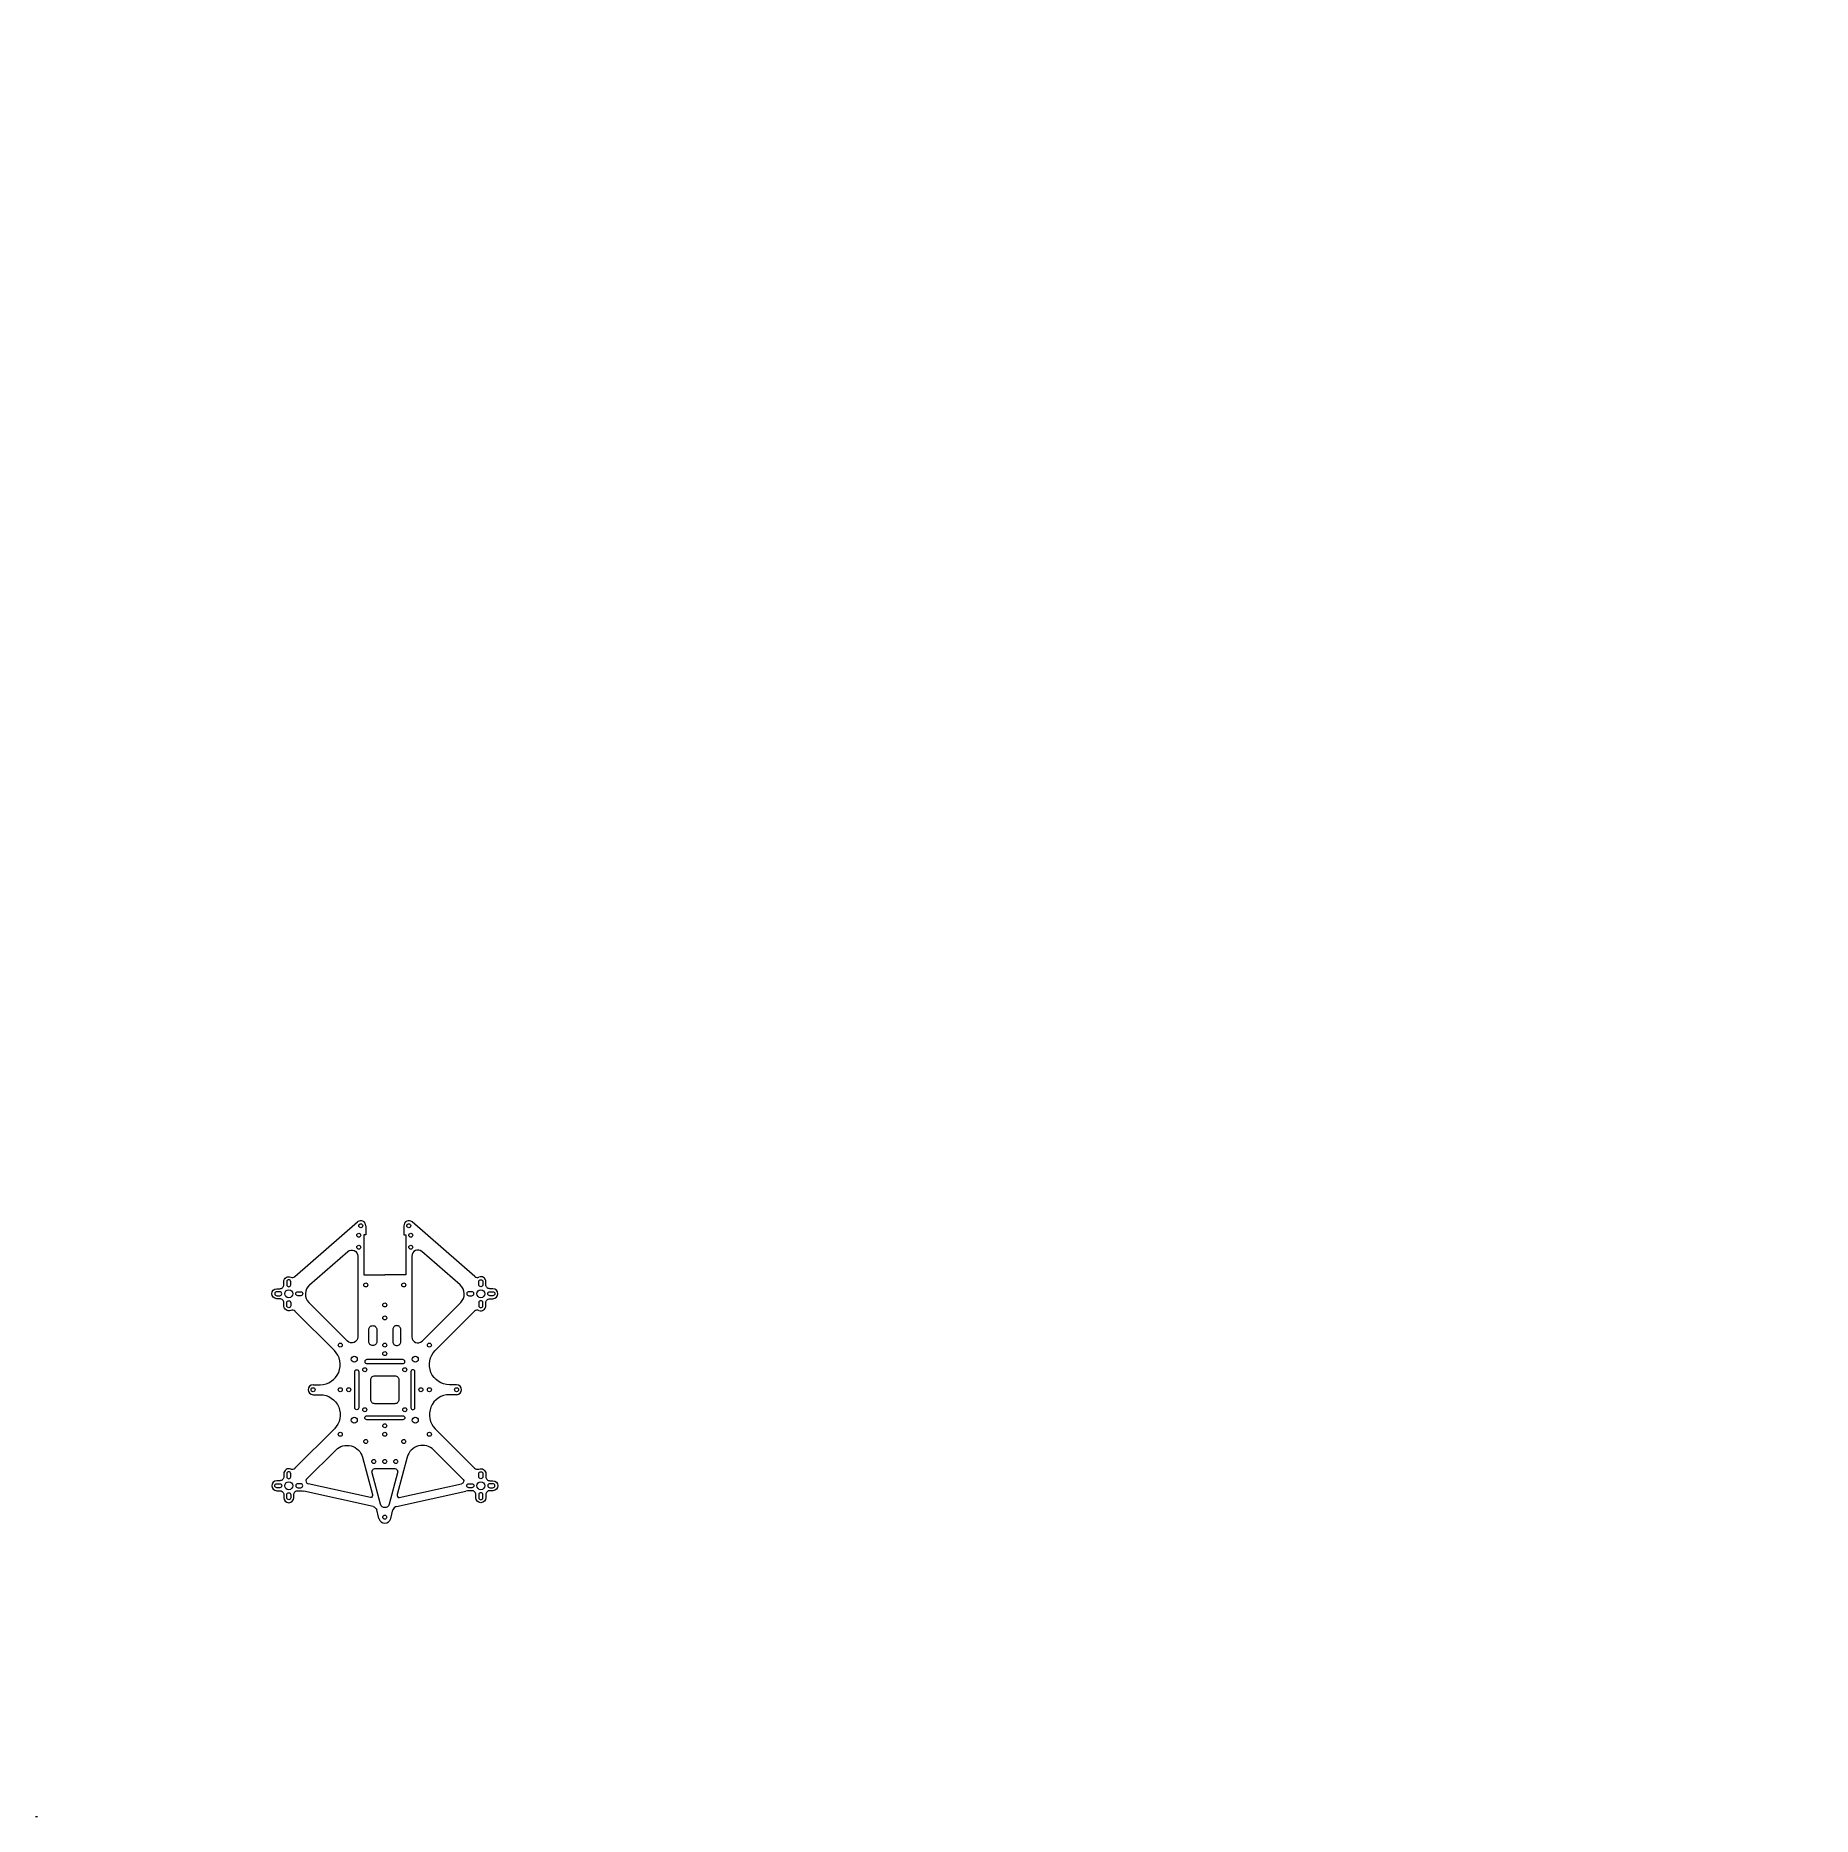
# Model space of a CAD drawing. Header units: millimetres. Extents: x -100 to 3453, y -129 to 1651.
# Drawn here: x -100 to 788, y -129 to 761 of the extents above; entities that cross this region are included whole.
import ezdxf
from ezdxf import colors
from ezdxf.entities.mleader import LeaderData, LeaderLine
from ezdxf.math import Vec2, Vec3

# ---------------------------------------------------------------- set-up
doc = ezdxf.new("R2010")
doc.units = ezdxf.units.MM
doc.styles.get("Standard").update_dxf_attribs({"font": 'arial.ttf'})

# ---------------------------------------------------------------- blocks, each defined once
blk = doc.blocks.new('*U5')
blk.add_circle((0, 0), 1)
blk = doc.blocks.new('*U6')
at = {"color": 0, "linetype": 'ByBlock', "lineweight": -2, "transparency": 16777216}
for p, rotation in [((52.57, 106.4), 90.00000000000001), ((52.57, 61.85), 180), ((97.11, 61.85), 270)]:
    blk.add_blockref('*U5', p, dxfattribs=dict(at, rotation=rotation))
blk.add_blockref('*U5', (97.11, 106.4), dxfattribs=at)
blk = doc.blocks.new('*U8')
blk.add_circle((0, 0), 1)
blk = doc.blocks.new('*U9')
at = {"color": 0, "linetype": 'ByBlock', "lineweight": -2, "transparency": 16777216}
for p, rotation in [((74.84, 106.4), 89.99999999999997), ((52.57, 84.13), 180), ((74.84, 61.85), 269.9999999999999)]:
    blk.add_blockref('*U8', p, dxfattribs=dict(at, rotation=rotation))
blk.add_blockref('*U8', (97.11, 84.13), dxfattribs=at)

msp = doc.modelspace()

# ---------------------------------------------------------------- linework, layer by layer
for p, q in [((71.93, 19.69), (70.77, 24)), ((77.77, 19.76), (78.91, 24))]:
    msp.add_line(p, q)
for points in [[(29.82, 140.71), (61.2, 167.98)], [(65.34, 166.09), (65.34, 161.59), (64.34, 161.59), (64.34, 141.59), (74.84, 141.59)], [(84.34, 166.09), (84.34, 161.59), (85.34, 161.59), (85.34, 141.59), (74.84, 141.59)], [(119.86, 140.71), (88.48, 167.98)], [(67.72, 30.21), (36.46, 37.03)], [(81.96, 30.21), (113.22, 37.03)], [(68.96, 25.8), (34.31, 33.35)], [(80.72, 25.8), (115.37, 33.35)]]:
    msp.add_lwpolyline(points)
for points in [[(37.19, 136.51), (56.37, 153.18, -0.643177), (61.34, 150.92), (61.34, 110.52, -0.668143), (56.22, 108.4), (36.88, 127.74)], [(112.5, 136.51), (93.31, 153.18, 0.643177), (88.34, 150.92), (88.34, 110.52, 0.668143), (93.46, 108.4), (112.8, 127.74)], [(27.78, 123.8, -0.531846), (24.34, 126.12), (24.34, 127.62, 0.414214), (22.34, 129.62), (20.84, 129.62, -1), (20.84, 134.62), (22.34, 134.62, 0.414214), (24.34, 136.62), (24.34, 138.12, -0.540871), (27.84, 140.41)], [(121.9, 123.8, 0.531846), (125.34, 126.12), (125.34, 127.62, -0.414214), (127.34, 129.62), (128.84, 129.62, 1), (128.84, 134.62), (127.34, 134.62, -0.414214), (125.34, 136.62), (125.34, 138.12, 0.540871), (121.84, 140.41)], [(38.97, 86.63), (42.54, 86.63, 0.668215), (49.61, 103.7), (29.94, 123.36)], [(110.71, 86.63), (107.14, 86.63, -0.668215), (100.07, 103.7), (119.74, 123.36)], [(38.97, 81.63), (42.54, 81.63, -0.668215), (49.61, 64.55), (29.94, 44.89)], [(110.71, 81.63), (107.14, 81.63, 0.668215), (100.07, 64.55), (119.74, 44.89)], [(35.6, 39.24), (50.32, 53.95, -0.577317), (63.7, 50.37), (68.7, 31.73)], [(114.08, 39.24), (99.36, 53.95, 0.577317), (85.98, 50.37), (80.98, 31.73)], [(27.78, 44.45, 0.531846), (24.34, 42.14), (24.34, 40.64, -0.414214), (22.34, 38.64), (20.84, 38.64, 1), (20.84, 33.64), (22.34, 33.64, -0.414214), (24.34, 31.64), (24.34, 30.14, 1), (29.34, 30.14), (29.34, 31.64, -0.414214), (31.34, 33.64), (32.84, 33.64)], [(121.9, 44.45, -0.531846), (125.34, 42.14), (125.34, 40.64, 0.414214), (127.34, 38.64), (128.84, 38.64, -1), (128.84, 33.64), (127.34, 33.64, 0.414214), (125.34, 31.64), (125.34, 30.14, -1), (120.34, 30.14), (120.34, 31.64, 0.414214), (118.34, 33.64), (116.84, 33.64)]]:
    msp.add_lwpolyline(points, format="xyb")
for points in [[(27.84, 136.62), (27.84, 138.12, 1), (25.84, 138.12), (25.84, 136.62, 1)], [(121.84, 136.62), (121.84, 138.12, -1), (123.84, 138.12), (123.84, 136.62, -1)], [(22.34, 133.12), (20.84, 133.12, 1), (20.84, 131.12), (22.34, 131.12, 1)], [(27.84, 127.62), (27.84, 126.12, -1), (25.84, 126.12), (25.84, 127.62, -1)], [(31.34, 133.12), (32.84, 133.12, -1), (32.84, 131.12), (31.34, 131.12, -1)], [(118.34, 133.12), (116.84, 133.12, 1), (116.84, 131.12), (118.34, 131.12, 1)], [(121.84, 127.62), (121.84, 126.12, 1), (123.84, 126.12), (123.84, 127.62, 1)], [(127.34, 133.12), (128.84, 133.12, -1), (128.84, 131.12), (127.34, 131.12, -1)], [(68.84, 116.16, -0.414214), (70.84, 114.16), (70.84, 108.16, -0.414214), (68.84, 106.16, -0.414214), (66.84, 108.16), (66.84, 114.16, -0.414214)], [(80.84, 116.16, 0.414214), (78.84, 114.16), (78.84, 108.16, 0.414214), (80.84, 106.16, 0.414214), (82.84, 108.16), (82.84, 114.16, 0.414214)], [(64.84, 98.16, 0.414214), (65.84, 97.16), (83.84, 97.16, 0.414214), (84.84, 98.16, 0.414214), (83.84, 99.16), (65.84, 99.16, 0.414214)], [(60.81, 94.13, -0.414214), (61.81, 93.13), (61.81, 75.13, -0.414214), (60.81, 74.13, -0.414214), (59.81, 75.13), (59.81, 93.13, -0.414214)], [(69.84, 91.13), (79.84, 91.13, -0.414214), (81.84, 89.13), (81.84, 79.13, -0.414214), (79.84, 77.13), (69.84, 77.13, -0.414214), (67.84, 79.13), (67.84, 89.13, -0.414214)], [(88.87, 94.13, 0.414214), (87.87, 93.13), (87.87, 75.13, 0.414214), (88.87, 74.13, 0.414214), (89.87, 75.13), (89.87, 93.13, 0.414214)], [(64.84, 70.09, -0.414214), (65.84, 71.09), (83.84, 71.09, -0.414214), (84.84, 70.09, -0.414214), (83.84, 69.09), (65.84, 69.09, -0.414214)], [(81.21, 42.56), (76.99, 26.82, -0.767327), (72.69, 26.82), (68.47, 42.56, -0.493145), (70.19, 44.81), (79.49, 44.81, -0.493145)], [(22.34, 35.14), (20.84, 35.14, -1), (20.84, 37.14), (22.34, 37.14, -1)], [(27.84, 40.64), (27.84, 42.14, 1), (25.84, 42.14), (25.84, 40.64, 1)], [(31.34, 35.14), (32.84, 35.14, 1), (32.84, 37.14), (31.34, 37.14, 1)], [(118.34, 35.14), (116.84, 35.14, -1), (116.84, 37.14), (118.34, 37.14, -1)], [(121.84, 40.64), (121.84, 42.14, -1), (123.84, 42.14), (123.84, 40.64, -1)], [(127.34, 35.14), (128.84, 35.14, 1), (128.84, 37.14), (127.34, 37.14, 1)], [(27.84, 31.64), (27.84, 30.14, -1), (25.84, 30.14), (25.84, 31.64, -1)], [(121.84, 31.64), (121.84, 30.14, 1), (123.84, 30.14), (123.84, 31.64, 1)]]:
    msp.add_lwpolyline(points, format="xyb", close=True)
for centre, radius in [((61.84, 161.38), 1), ((62.84, 166.09), 1), ((86.84, 166.09), 1), ((87.84, 161.38), 1), ((61.84, 155.38), 1), ((87.84, 155.38), 1), ((26.84, 132.12), 2), ((65.34, 136.48), 1), ((84.34, 136.48), 1), ((122.84, 132.12), 2), ((74.84, 126.48), 1), ((74.84, 120.02), 1), ((59.59, 99.38), 1.5), ((74.84, 102.16), 1), ((90.09, 99.38), 1.5), ((64.84, 94.13), 1), ((84.84, 94.13), 1), ((38.97, 84.13), 1), ((56.81, 84.13), 1), ((92.87, 84.13), 1), ((110.71, 84.13), 1), ((64.84, 74.13), 1), ((84.84, 74.13), 1), ((59.59, 68.88), 1.5), ((74.84, 66.09), 1), ((90.09, 68.88), 1.5), ((65.34, 58.23), 1), ((84.34, 58.23), 1), ((69.34, 48.23), 1), ((74.84, 48.23), 1), ((80.34, 48.23), 1), ((26.84, 36.14), 2), ((122.84, 36.14), 2), ((74.84, 20.4), 1)]:
    msp.add_circle(centre, radius)
for centre, radius, start, end in [((62.84, 166.09), 2.5, 0, 130.99284), ((86.84, 166.09), 2.5, 49.00716, 180), ((28.59, 142.12), 1.87, 246.36925, 310.99284), ((41.12, 131.98), 6, 130.99284, 225.00571), ((108.56, 131.98), 6, 314.99429, 49.00716), ((121.09, 142.12), 1.87, 229.00716, 293.63075), ((28.53, 121.94), 2, 45.00571, 112.02444), ((121.15, 121.94), 2, 67.97556, 134.99429), ((38.97, 84.13), 2.5, 90, 270), ((110.71, 84.13), 2.5, 270, 90), ((28.53, 46.31), 2, 247.97556, 314.99429), ((121.15, 46.31), 2, 225.00571, 292.02444), ((74.84, 20.4), 3, 193.68587, 347.71454)]:
    msp.add_arc(centre, radius, start, end)
for points in [[(35.6, 39.24), (35.04, 38.68), (35.69, 37.2), (36.46, 37.03)], [(114.08, 39.24), (114.64, 38.68), (113.99, 37.2), (113.22, 37.03)], [(32.84, 33.64), (33.34, 33.64), (33.82, 33.45), (34.31, 33.35)], [(68.7, 31.73), (68.86, 31.15), (68.31, 30.09), (67.72, 30.21)], [(80.98, 31.73), (80.82, 31.15), (81.37, 30.09), (81.96, 30.21)], [(116.84, 33.64), (116.34, 33.64), (115.86, 33.45), (115.37, 33.35)], [(68.96, 25.8), (69.79, 25.62), (70.55, 24.82), (70.77, 24)], [(80.72, 25.8), (79.89, 25.62), (79.13, 24.82), (78.91, 24)], [(-99.72, -129.19), (-99.39, -129.19), (-99.05, -129.19), (-98.72, -129.19)], [(-99.72, -129.19), (-99.39, -129.19), (-99.05, -129.19), (-98.72, -129.19)]]:
    msp.add_open_spline(points, degree=3)

# ---------------------------------------------------------------- block references
for name in ['*U6', '*U9']:
    msp.add_blockref(name, (0, 0))

# ---------------------------------------------------------------- leaders
ml = msp.add_multileader_mtext('Standard')
ml.set_content('', color=256)
ml.set_leader_properties()
ml.build(insert=Vec2(0, 0))
ctx = ml.context
ctx.base_point, ctx.plane_origin = Vec3(3451.05, 1649.4), Vec3(3473.1, 1658.73)
ctx.text_align_type = 2
notes = []
notes.append((ctx, [(0, (0, 0, 0), (0, 0), (1, 0), 1, [])]))
ctx.mtext.insert, ctx.mtext.alignment, ctx.mtext.flow_direction = Vec3(3453.05, 1651.4), 3, 5
for ctx, leaders in notes:
    for number, flags, end, landing, length, lines in leaders:
        leader = LeaderData()
        leader.index, (leader.has_last_leader_line, leader.has_dogleg_vector, leader.attachment_direction) = number, flags
        leader.last_leader_point, leader.dogleg_vector, leader.dogleg_length = Vec3(end), Vec3(landing), length
        for number, points, colour, breaks in lines:
            line = LeaderLine()
            line.index, line.vertices, line.color, line.breaks = number, Vec3.list(points), colors.encode_raw_color(colour), breaks
            leader.lines.append(line)
        ctx.leaders.append(leader)

doc.saveas('drawing.dxf')
